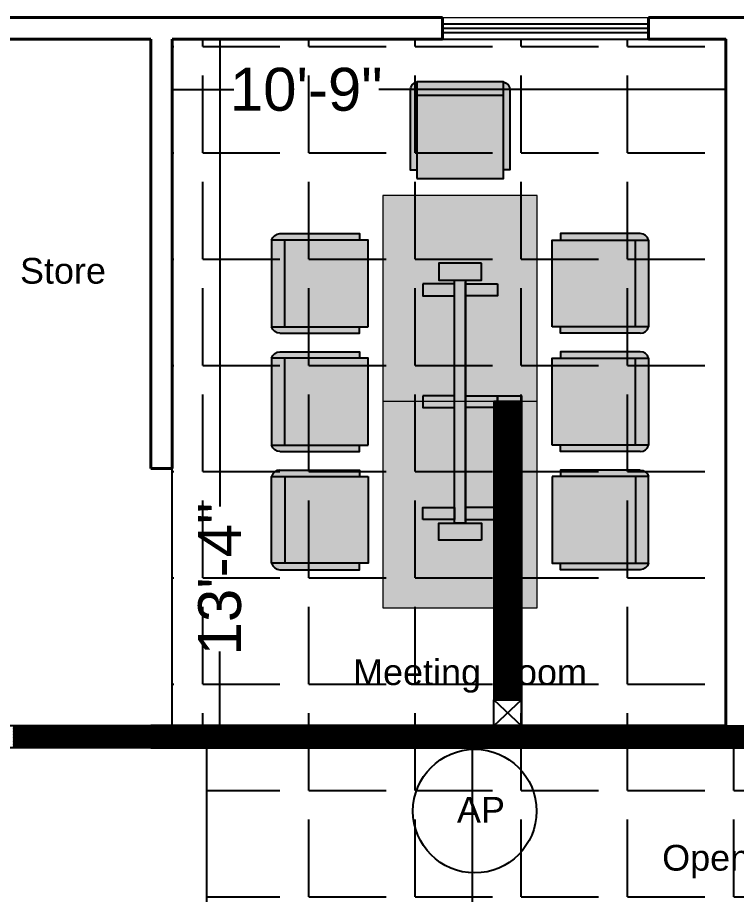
# Model space of a CAD drawing. Header units: inches. Extents: x 547 to 1628, y -123 to 254.
# Drawn here: x 872.6 to 1040.2, y 50 to 254.3 of the extents above; entities that cross this region are included whole.
import ezdxf

# ---------------------------------------------------------------- set-up
doc = ezdxf.new("R2010")
doc.units = ezdxf.units.IN
doc.header["$MEASUREMENT"] = 0
for name, color, linetype in [('Electrical-Baskets', 6, 'Continuous'), ('Electrical-Canaletas', 3, 'Continuous'), ('Electrical-Electronics', 1, 'Continuous'), ('Furniture', 253, 'Continuous')]:
    doc.layers.add(name, color=color, linetype=linetype)
for name, color, linetype, lineweight in [('hatch', 252, 'Continuous', 0), ('Low Wall', 254, 'Continuous', 13), ('Wall', 7, 'Continuous', 40), ('Window', 150, 'Continuous', 25)]:
    doc.layers.add(name, color=color, linetype=linetype, lineweight=lineweight)
doc.styles.get("Standard").update_dxf_attribs({"font": ''})
doc.styles.get('Standard').set_extended_font_data('Arial')
doc.dimstyles.new('Inch feet', dxfattribs={"dimtxt": 10, "dimasz": 0.18, "dimexe": 0.1875, "dimexo": 0.0625, "dimgap": 0.1875, "dimtad": 0, "dimdec": 4, "dimzin": 0, "dimdsep": 46, "dimlunit": 4, "dimtxsty": 'Standard', "dimcen": 0.09, "dimadec": 0, "dimazin": 0, "dimtfac": 1, "dimtdec": 4, "dimtofl": 0, "dimtmove": 0, "dimatfit": 3, "dimfxl": 1, "dimtolj": 1, "dimtzin": 0, "dimarcsym": 0})
pattern_1 = [(0, (0, 0), (0, 24.75), [18, -6.75]), (90, (0, 0), (-24.75, 2e-15), [18, -6.75])]

# ---------------------------------------------------------------- blocks, each defined once
blk = doc.blocks.new('*D22')
at = {"layer": 'Defpoints', "color": 0, "transparency": 16777216}
for p in [(916.65, 84.28), (978.59, 84.28), (916.65, -114.72)]:
    blk.add_point(p, dxfattribs=at)
at = {"layer": 'Furniture', "color": 0, "lineweight": -2, "transparency": 16777216}
for p, q in [((916.72, 84.28), (978.78, 84.28)), ((978.59, 84.1), (978.59, 1.67)), ((978.59, -114.54), (978.59, -32.11)), ((916.72, -114.72), (978.78, -114.72))]:
    blk.add_line(p, q, dxfattribs=at)
at = {"layer": 'Furniture', "color": 0, "transparency": 16777216}
for points in [[(978.56, 84.1), (978.62, 84.1), (978.59, 84.28)], [(978.56, -114.54), (978.62, -114.54), (978.59, -114.72)]]:
    blk.add_solid(points, dxfattribs=at)
at = {"layer": 'Furniture', "color": 0, "transparency": 16777216, "insert": (978.59, -15.22), "char_height": 10, "attachment_point": 5, "rotation": 90}
blk.add_mtext('\\A1;16\'-7"', dxfattribs=at)
blk = doc.blocks.new('*D31')
at = {"layer": 'Defpoints', "color": 0, "transparency": 16777216}
for p in [(908.65, 249.28), (1037.65, 249.28), (1037.65, 237.5)]:
    blk.add_point(p, dxfattribs=at)
at = {"layer": 'Furniture', "color": 0, "lineweight": -2, "transparency": 16777216}
for p, q in [((908.65, 249.22), (908.65, 237.31)), ((1037.65, 249.22), (1037.65, 237.31)), ((908.83, 237.5), (922.98, 237.5)), ((1037.47, 237.5), (956.77, 237.5))]:
    blk.add_line(p, q, dxfattribs=at)
at = {"layer": 'Furniture', "color": 0, "transparency": 16777216}
for points in [[(908.83, 237.53), (908.83, 237.47), (908.65, 237.5)], [(1037.47, 237.53), (1037.47, 237.47), (1037.65, 237.5)]]:
    blk.add_solid(points, dxfattribs=at)
at = {"layer": 'Furniture', "color": 0, "transparency": 16777216, "insert": (939.88, 237.5), "char_height": 10, "attachment_point": 5}
blk.add_mtext('\\A1;10\'-9"', dxfattribs=at)
blk = doc.blocks.new('*D32')
at = {"layer": 'Defpoints', "color": 0, "transparency": 16777216}
for p in [(908.65, 249.28), (908.65, 89.28), (919.76, 89.28)]:
    blk.add_point(p, dxfattribs=at)
at = {"layer": 'Furniture', "color": 0, "lineweight": -2, "transparency": 16777216}
for p, q in [((908.72, 249.28), (919.95, 249.28)), ((919.76, 249.1), (919.76, 140.39)), ((919.76, 89.46), (919.76, 106.61)), ((908.72, 89.28), (919.95, 89.28))]:
    blk.add_line(p, q, dxfattribs=at)
at = {"layer": 'Furniture', "color": 0, "transparency": 16777216}
for points in [[(919.73, 249.1), (919.79, 249.1), (919.76, 249.28)], [(919.73, 89.46), (919.79, 89.46), (919.76, 89.28)]]:
    blk.add_solid(points, dxfattribs=at)
at = {"layer": 'Furniture', "color": 0, "transparency": 16777216, "insert": (919.76, 123.5), "char_height": 10, "attachment_point": 5, "rotation": 90}
blk.add_mtext('\\A1;13\'-4"', dxfattribs=at)
blk = doc.blocks.new('chair_04_top_cad-block.com')
at = {"layer": 'hatch', "ltscale": 10, "true_color": 0x8f8f8f}
h = blk.add_hatch(color=252, dxfattribs=at)
h.paths.add_polyline_path([(-257.2, 571.5, 0.341999), (-295.3, 522.3), (-295.3, 50.8), (-257.2, 50.8)])
h.paths.add_polyline_path([(295.3, 522.3, 0.341998), (257.2, 571.5), (257.2, 50.8), (295.3, 50.8)])
at = {"layer": 'hatch', "ltscale": 10}
h = blk.add_hatch(color=254, dxfattribs=at)
h.paths.add_polyline_path([(257.2, 571.5), (-257.2, 571.5), (-257.2, 493.7), (257.2, 493.7)])
h.paths.add_polyline_path([(257.2, 493.7), (-257.2, 493.7), (-257.2, 0), (257.2, 0)])
at = {"color": 0, "ltscale": 10}
blk.add_line((257.2, 493.7), (-257.2, 493.7), dxfattribs=at)
blk.add_lwpolyline([(257.2, 0), (-257.2, 0), (-257.2, 571.5), (257.2, 571.5)], close=True, dxfattribs=at)
for points in [[(-295.3, 522.3), (-295.3, 50.8), (-257.2, 50.8)], [(295.3, 522.3), (295.3, 50.8), (257.2, 50.8)]]:
    blk.add_lwpolyline(points, dxfattribs=at)
for centre, start, end in [((-244.5, 522.3), 104.4775, 180), ((244.5, 522.3), 0, 75.5225)]:
    blk.add_arc(centre, 50.8, start, end, dxfattribs=at)
blk = doc.blocks.new('table x1')
at = {"layer": 'hatch', "ltscale": 10}
h = blk.add_hatch(color=254, dxfattribs=at)
h.paths.add_polyline_path([(-179.7, 457.6), (-1400, 457.6), (-1400, -457.6), (-179.7, -457.6)])
h.paths.add_polyline_path([(-1400, 457.6), (-2620.3, 457.6), (-2620.3, -457.6), (-1400, -457.6)])
at = {"linetype": 'Continuous', "lineweight": 0}
blk.add_line((-1400, 457.6), (-1400, -457.6), dxfattribs=at)
at = {"color": 0, "ltscale": 10}
for p, q in [((-2220.3, 50), (-2220.3, -50)), ((-689.7, 32.5), (-2110.3, 32.5)), ((-689.7, -32.5), (-2110.3, -32.5))]:
    blk.add_line(p, q, dxfattribs=at)
at = {"linetype": 'Continuous', "lineweight": 0}
blk.add_lwpolyline([(-2620.3, -457.6), (-179.7, -457.6), (-179.7, 457.6), (-2620.3, 457.6)], close=True, dxfattribs=at)
at = {"color": 0, "ltscale": 10}
for points in [[(-2096.8, 221.1), (-2026.8, 221.1), (-2026.8, 32.5), (-2096.8, 32.5)], [(-1435, 221.1), (-1365, 221.1), (-1365, 32.5), (-1435, 32.5)], [(-703.2, 221.1), (-773.2, 221.1), (-773.2, 32.5), (-703.2, 32.5)], [(-2220.3, 126.1), (-2220.3, -126.1), (-2120.3, -126.1), (-2120.3, 126.1)], [(-579.7, 126.1), (-579.7, -126.1), (-679.7, -126.1), (-679.7, 126.1)], [(-2120.3, 32.5), (-679.7, 32.5), (-679.7, -32.5), (-2120.3, -32.5)], [(-2096.8, -221.1), (-2026.8, -221.1), (-2026.8, -32.5), (-2096.8, -32.5)], [(-1435, -221.1), (-1365, -221.1), (-1365, -32.5), (-1435, -32.5)], [(-703.2, -221.1), (-773.2, -221.1), (-773.2, -32.5), (-703.2, -32.5)]]:
    blk.add_lwpolyline(points, close=True, dxfattribs=at)

msp = doc.modelspace()

# ---------------------------------------------------------------- hatches: boundary and pattern name
at = {"layer": 'Electrical-Baskets'}
h = msp.add_hatch(dxfattribs=at)
h.set_pattern_fill('ANSI31', color=256)
h.paths.add_polyline_path([(903.65304, 89.27939), (871.65304, 89.27939), (871.65304, 84.27939), (903.65304, 84.27939)])
h.paths.add_polyline_path([(867.65304, 89.27939), (866.65304, 89.27939), (866.65304, 84.27939), (867.65304, 84.27939)])
h = msp.add_hatch(dxfattribs=at)
h.set_pattern_fill('ANSI31', color=256)
h.paths.add_polyline_path([(1037.65304, 89.27939), (903.65304, 89.27939), (903.65304, 84.27939), (1037.65304, 84.27939)])
h = msp.add_hatch(dxfattribs=at)
h.set_pattern_fill('ANSI31', color=256)
h.paths.add_polyline_path([(1042.65304, 89.27939), (1037.65304, 89.27939), (1037.65304, 84.27939), (1042.65304, 84.28886)])
h.paths.add_polyline_path([(1043.65304, 89.27939), (1042.65304, 89.27939), (1042.65304, 84.28886), (1043.65304, 84.29076)])
h.paths.add_polyline_path([(1066.65304, 89.27939), (1043.65304, 89.27939), (1043.65304, 84.29076), (1066.65304, 84.33435)])
at = {"layer": 'Electrical-Canaletas'}
h = msp.add_hatch(dxfattribs=at)
h.set_pattern_fill('ANSI31', color=256)
h.paths.add_polyline_path([(984.43838, 164.81468), (983.59232, 164.81468), (983.59232, 95.34873), (984.43838, 95.34873)])
h.paths.add_polyline_path([(990.08474, 164.81468), (984.43838, 164.81468), (984.43838, 95.34873), (990.08474, 95.34873)])
at = {"layer": 'Furniture'}
h = msp.add_hatch(dxfattribs=at)
h.set_pattern_fill('ANGLE', color=256, scale=90, style=0)
h.set_pattern_definition(pattern_1)
h.paths.add_polyline_path([(908.65304, 249.27939), (1037.65304, 249.27939), (1037.65304, 89.27939), (908.65304, 89.27939)])
h = msp.add_hatch(dxfattribs=at)
h.set_pattern_fill('ANGLE', color=256, scale=90, style=0)
h.set_pattern_definition(pattern_1)
h.paths.add_polyline_path([(1185.65304, 224.27939), (1042.65304, 224.27939), (1042.65304, 84.27939), (916.65304, 84.27939), (916.65304, -114.72061), (1185.65304, -114.72061)])

# ---------------------------------------------------------------- linework, layer by layer
at = {"layer": 'Electrical-Baskets'}
for points in [[(903.65304, 89.27939), (866.65304, 89.27939), (866.65304, 84.27939), (903.65304, 84.27939)], [(1037.65304, 89.27939), (903.65304, 89.27939), (903.65304, 84.27939), (1037.65304, 84.27939)], [(1037.65304, 89.27939), (1191.35382, 89.27939), (1191.35382, 84.57069), (1037.65304, 84.27939)]]:
    msp.add_lwpolyline(points, close=True, dxfattribs=at)
at = {"layer": 'Electrical-Canaletas'}
for p, q in [((983.59232, 95.34873), (990.08474, 89.27939)), ((990.08474, 95.34873), (983.59232, 89.27939)), ((990.08474, 89.27939), (990.08474, 95.34873))]:
    msp.add_line(p, q, dxfattribs=at)
for points in [[(990.08474, 95.34873), (984.43838, 95.34873), (984.43838, 166.19134), (990.08474, 166.19134)], [(983.59232, 95.34873), (990.08474, 95.34873), (990.08474, 164.81468), (983.59232, 164.81468)], [(983.59232, 95.34873), (990.08474, 95.34873), (990.08474, 89.27939), (983.59232, 89.27939)]]:
    msp.add_lwpolyline(points, close=True, dxfattribs=at)
at = {"layer": 'Electrical-Electronics'}
msp.add_circle((979.15549, 69.45856), 14.40199, dxfattribs=at)
at = {"layer": 'Furniture'}
for points in [[(908.65304, 249.27939), (1037.65304, 249.27939), (1037.65304, 89.27939), (908.65304, 89.27939)], [(1185.65304, 224.27939), (1042.65304, 224.27939), (1042.65304, 84.27939), (916.65304, 84.27939), (916.65304, -114.72061), (1185.65304, -114.72061)]]:
    msp.add_lwpolyline(points, close=True, dxfattribs=at)
at = {"layer": 'Low Wall'}
for p, q in [((971.65304, 254.27939), (1019.65304, 254.27939)), ((971.65304, 249.27939), (1019.65304, 249.27939))]:
    msp.add_line(p, q, dxfattribs=at)
at = {"layer": 'Wall'}
for p, q in [((971.65304, 254.27939), (695.65304, 254.27939)), ((971.65304, 249.27939), (971.65304, 254.27939)), ((1042.65304, 254.27939), (1019.65304, 254.27939)), ((1019.65304, 249.27939), (1019.65304, 254.27939)), ((903.65304, 249.27939), (861.65304, 249.27939)), ((903.65304, 149.27939), (903.65304, 249.27939)), ((971.65304, 249.27939), (908.65304, 249.27939)), ((908.65304, 149.27939), (908.65304, 249.27939)), ((1037.65304, 249.27939), (1019.65304, 249.27939)), ((1037.65304, 89.27939), (1037.65304, 249.27939)), ((908.65304, 149.27939), (903.65304, 149.27939)), ((1037.65304, 89.27939), (903.65304, 89.27939)), ((903.65304, 84.27939), (903.65304, 89.27939)), ((1042.65304, 84.27939), (903.65304, 84.27939))]:
    msp.add_line(p, q, dxfattribs=at)
at = {"layer": 'Window'}
for p, q in [((971.65304, 252.77939), (1019.65304, 252.77939)), ((971.65304, 251.77939), (1019.65304, 251.77939)), ((971.65304, 250.77939), (1019.65304, 250.77939))]:
    msp.add_line(p, q, dxfattribs=at)

# ---------------------------------------------------------------- block references
at = {"layer": 'Furniture', "xscale": -0.03933333333333336, "yscale": 0.03933333333333336, "zscale": 0.03933333333333336}
msp.add_blockref('chair_04_top_cad-block.com', (975.74071, 216.80039), dxfattribs=at)
at = {"layer": 'Furniture', "yscale": 0.03933333333333336, "zscale": 0.03933333333333336}
for name, p, xscale, rotation in [('table x1', (975.74071, 109.74801), 0.03933333333333336, 270), ('chair_04_top_cad-block.com', (954.30738, 192.34801), -0.03933333333333336, 90), ('chair_04_top_cad-block.com', (997.17404, 192.34801), 0.03933333333333336, 270), ('chair_04_top_cad-block.com', (954.30738, 164.81468), -0.03933333333333336, 90), ('chair_04_top_cad-block.com', (997.17404, 164.81468), 0.03933333333333336, 270), ('chair_04_top_cad-block.com', (954.30738, 137.28134), 0.03933333333333336, 89.99999999999999), ('chair_04_top_cad-block.com', (997.17404, 137.28134), -0.03933333333333336, 270)]:
    msp.add_blockref(name, p, dxfattribs=dict(at, xscale=xscale, rotation=rotation))

# ---------------------------------------------------------------- texts
at = {"layer": 'Electrical-Electronics', "insert": (975.01005, 72.76835), "char_height": 6, "attachment_point": 1}
msp.add_mtext_dynamic_manual_height_columns('{\\fArial Unicode MS|b0|i0|c0|p2;AP}', width=37.7787182, gutter_width=1, heights=[0], dxfattribs=at)
at = {"layer": 'Wall', "char_height": 6, "attachment_point": 1}
for s, width, insert in [('Store', 19.3002377, (873.18044, 198.2972)), ('Meeting Room', 54.3681514, (950.80928, 104.81141)), ('Open Workstation (15 ppl)', 106.4738995, (1022.83386, 61.5905))]:
    msp.add_mtext_dynamic_manual_height_columns(s, width=width, gutter_width=1, heights=[0], dxfattribs=dict(at, insert=insert))

# ---------------------------------------------------------------- dimensions: what is measured, and where the dimension line sits
at = {"layer": 'Furniture'}
dim = msp.add_linear_dim(base=(1037.65304, 237.5), p1=(908.65304, 249.27939), p2=(1037.65304, 249.27939), dimstyle='Inch feet', dxfattribs=at)
dim.commit()
dim.dimension.update_dxf_attribs({"geometry": '*D31', "text_midpoint": (939.87677, 237.5), "dimtype": 128})
dim = msp.add_linear_dim(base=(919.76499, 89.27939), p1=(908.65304, 249.27939), p2=(908.65304, 89.27939), angle=90, dimstyle='Inch feet', dxfattribs=at)
dim.commit()
dim.dimension.update_dxf_attribs({"geometry": '*D32', "text_midpoint": (919.76499, 123.5), "dimtype": 128})
dim = msp.add_linear_dim(base=(978.59299, 84.27939), p1=(916.65304, -114.72061), p2=(916.65304, 84.27939), angle=90, dimstyle='Inch feet', dxfattribs=at)
dim.commit()
dim.dimension.update_dxf_attribs({"geometry": '*D22', "text_midpoint": (978.59299, -15.22061)})

doc.saveas('drawing.dxf')
